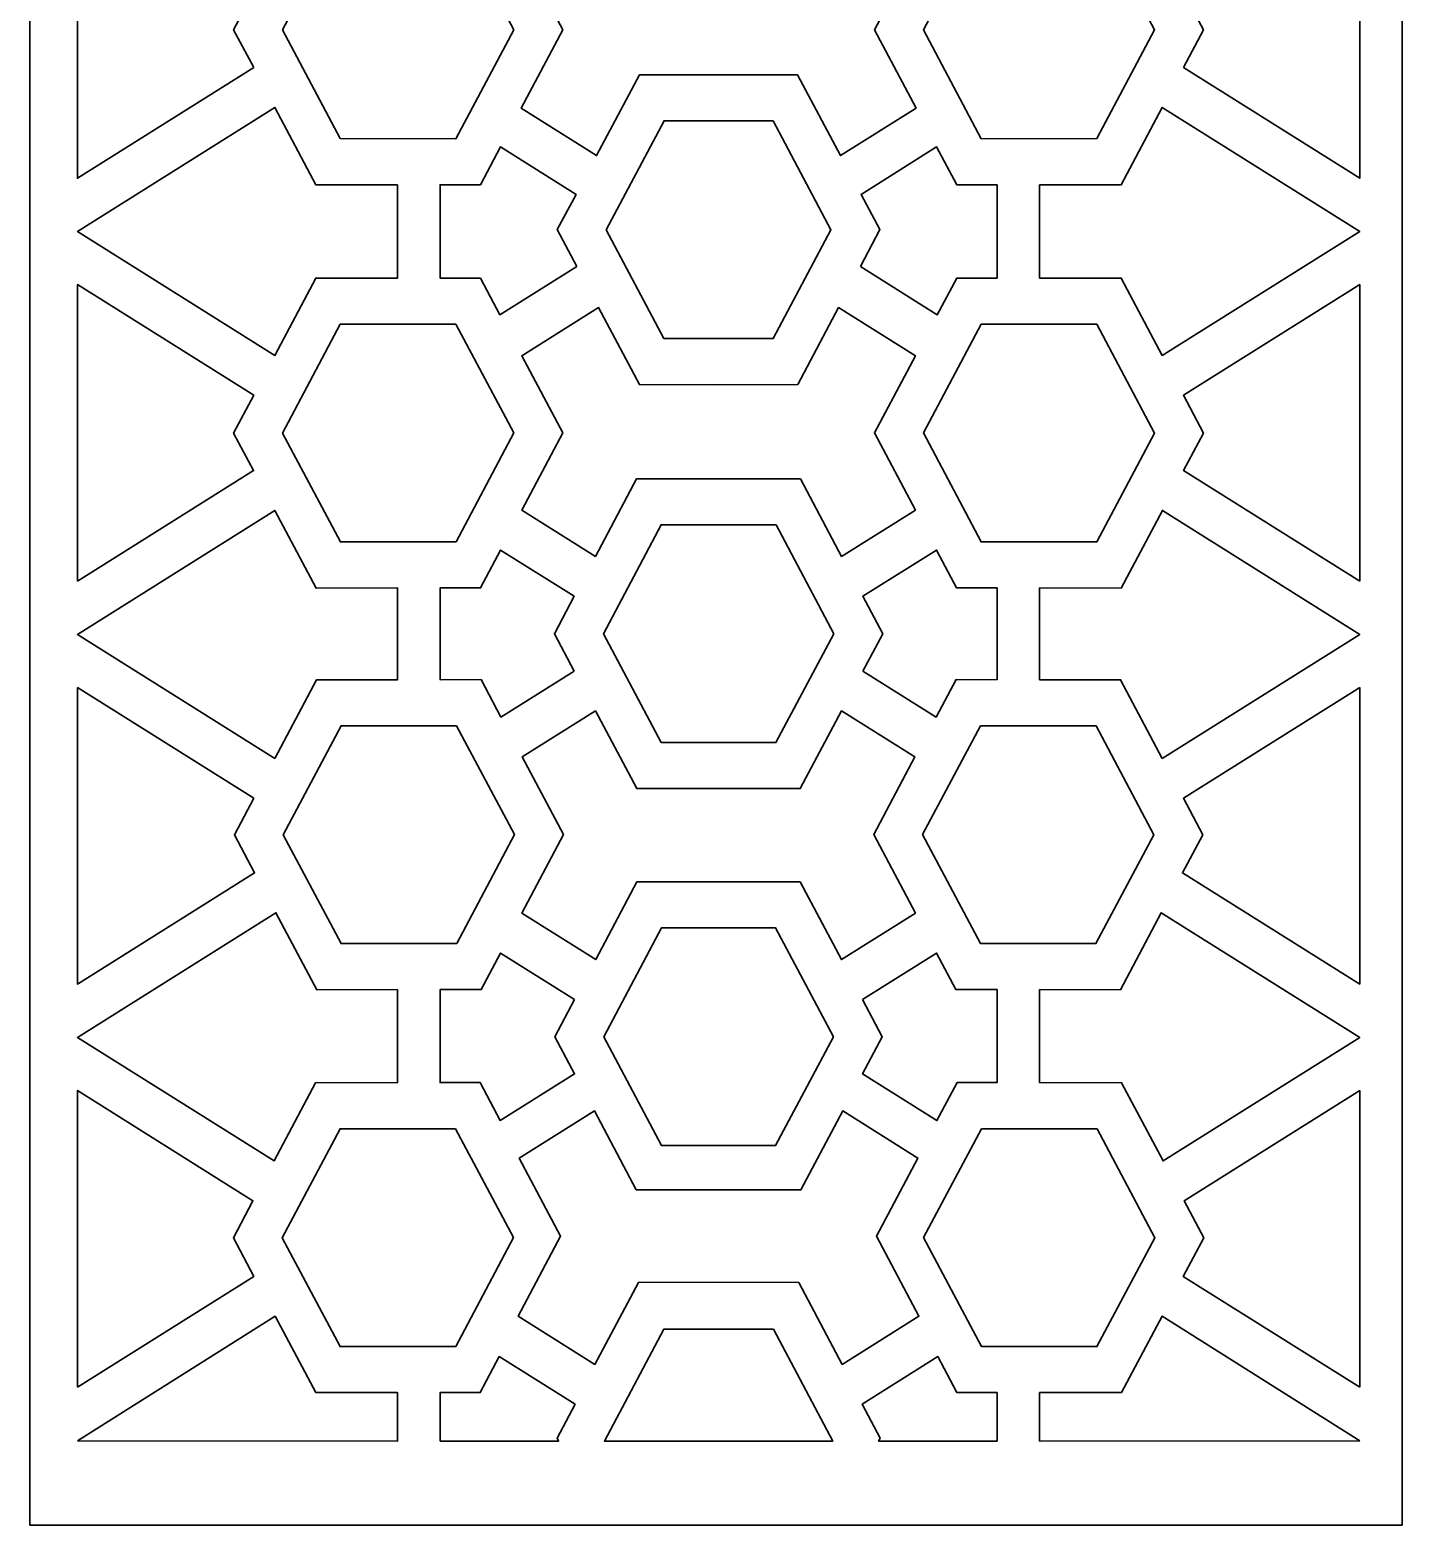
# Model space of a CAD drawing. Header units: centimetres. Extents: x -7.2 to -1.5, y -3.5 to 9.
# Drawn here: x -7.24 to -1.5, y -3.5 to 2.75 of the extents above; entities that cross this region are included whole.
import ezdxf

# ---------------------------------------------------------------- set-up
doc = ezdxf.new("R2010")
doc.units = ezdxf.units.CM
doc.header["$MEASUREMENT"] = 0
doc.layers.add('layer 1', color=7, linetype='Continuous')

msp = doc.modelspace()

# ---------------------------------------------------------------- linework, layer by layer
at = {"layer": 'layer 1', "color": 250, "lineweight": 30}
for points, knots in [([(-7.2359, 9.00076), (-7.2359, 9.00076), (-1.49953, 9.00077), (-1.49953, 9.00077), (-1.49953, 9.00077), (-1.49953, 9.00077), (-1.49953, -3.49955), (-1.49953, -3.49955), (-1.49953, -3.49955), (-1.49953, -3.49955), (-7.2359, -3.49955), (-7.2359, -3.49955), (-7.2359, -3.49955), (-7.2359, -3.49955), (-7.2359, 9.00077), (-7.2359, 9.00077)], [0, 0, 0, 0, 0.2, 0.2, 0.2, 0.2, 0.4, 0.4, 0.4, 0.4, 0.6, 0.6, 0.6, 0.6, 1, 1, 1, 1]), ([(-6.30032, 2.59349), (-6.30032, 2.59349), (-6.38417, 2.75154), (-6.38417, 2.75154), (-6.38417, 2.75154), (-6.38417, 2.75154), (-6.30088, 2.90812), (-6.30088, 2.90812), (-6.30088, 2.90812), (-6.30088, 2.90812), (-7.03736, 3.37043), (-7.03736, 3.37043), (-7.03736, 3.37043), (-7.03736, 3.37043), (-7.03736, 2.13075), (-7.03736, 2.13075), (-7.03736, 2.13075), (-7.03736, 2.13075), (-6.30032, 2.59349), (-6.30032, 2.59349)], [0, 0, 0, 0, 0.1666667, 0.1666667, 0.1666667, 0.1666667, 0.3333333, 0.3333333, 0.3333333, 0.3333333, 0.5, 0.5, 0.5, 0.5, 0.6666667, 0.6666667, 0.6666667, 0.6666667, 1, 1, 1, 1]), ([(-2.41367, 2.59349), (-2.41367, 2.59349), (-2.32985, 2.75154), (-2.32985, 2.75154), (-2.32985, 2.75154), (-2.32985, 2.75154), (-2.4131, 2.90812), (-2.4131, 2.90812), (-2.4131, 2.90812), (-2.4131, 2.90812), (-1.67667, 3.37043), (-1.67667, 3.37043), (-1.67667, 3.37043), (-1.67667, 3.37043), (-1.67667, 2.13075), (-1.67667, 2.13075), (-1.67667, 2.13075), (-1.67667, 2.13075), (-2.41367, 2.59349), (-2.41367, 2.59349)], [0, 0, 0, 0, 0.1666667, 0.1666667, 0.1666667, 0.1666667, 0.3333333, 0.3333333, 0.3333333, 0.3333333, 0.5, 0.5, 0.5, 0.5, 0.6666667, 0.6666667, 0.6666667, 0.6666667, 1, 1, 1, 1]), ([(-4.35698, 2.94205), (-4.35698, 2.94205), (-4.69948, 2.9422), (-4.69948, 2.9422), (-4.69948, 2.9422), (-4.69948, 2.9422), (-4.87158, 3.26673), (-4.87158, 3.26673), (-4.87158, 3.26673), (-4.87158, 3.26673), (-5.17958, 3.07334), (-5.17958, 3.07334), (-5.17958, 3.07334), (-5.17958, 3.07334), (-5.00851, 2.75068), (-5.00851, 2.75068), (-5.00851, 2.75068), (-5.00851, 2.75068), (-5.18256, 2.42347), (-5.18256, 2.42347), (-5.18256, 2.42347), (-5.18256, 2.42347), (-4.86669, 2.22515), (-4.86669, 2.22515), (-4.86669, 2.22515), (-4.86669, 2.22515), (-4.68701, 2.56317), (-4.68701, 2.56317), (-4.68701, 2.56317), (-4.68701, 2.56317), (-4.35698, 2.56294), (-4.35698, 2.56294), (-4.35698, 2.56294), (-4.35698, 2.56294), (-4.02703, 2.56317), (-4.02703, 2.56317), (-4.02703, 2.56317), (-4.02703, 2.56317), (-3.84732, 2.22515), (-3.84732, 2.22515), (-3.84732, 2.22515), (-3.84732, 2.22515), (-3.53153, 2.42347), (-3.53153, 2.42347), (-3.53153, 2.42347), (-3.53153, 2.42347), (-3.70549, 2.75068), (-3.70549, 2.75068), (-3.70549, 2.75068), (-3.70549, 2.75068), (-3.53439, 3.07334), (-3.53439, 3.07334), (-3.53439, 3.07334), (-3.53439, 3.07334), (-3.84248, 3.26673), (-3.84248, 3.26673), (-3.84248, 3.26673), (-3.84248, 3.26673), (-4.01451, 2.9422), (-4.01451, 2.9422), (-4.01451, 2.9422), (-4.01451, 2.9422), (-4.35698, 2.94205), (-4.35698, 2.94205)], [0, 0, 0, 0, 0.0588235, 0.0588235, 0.0588235, 0.0588235, 0.1176471, 0.1176471, 0.1176471, 0.1176471, 0.1764706, 0.1764706, 0.1764706, 0.1764706, 0.2352941, 0.2352941, 0.2352941, 0.2352941, 0.2941176, 0.2941176, 0.2941176, 0.2941176, 0.3529412, 0.3529412, 0.3529412, 0.3529412, 0.4117647, 0.4117647, 0.4117647, 0.4117647, 0.4705882, 0.4705882, 0.4705882, 0.4705882, 0.5294118, 0.5294118, 0.5294118, 0.5294118, 0.5882353, 0.5882353, 0.5882353, 0.5882353, 0.6470588, 0.6470588, 0.6470588, 0.6470588, 0.7058824, 0.7058824, 0.7058824, 0.7058824, 0.7647059, 0.7647059, 0.7647059, 0.7647059, 0.8235294, 0.8235294, 0.8235294, 0.8235294, 0.8823529, 0.8823529, 0.8823529, 0.8823529, 1, 1, 1, 1]), ([(-5.45494, 2.2959), (-5.45494, 2.2959), (-5.21308, 2.75079), (-5.21308, 2.75079), (-5.21308, 2.75079), (-5.21308, 2.75079), (-5.45451, 3.206), (-5.45451, 3.206), (-5.45451, 3.206), (-5.45451, 3.206), (-5.93775, 3.2063), (-5.93775, 3.2063), (-5.93775, 3.2063), (-5.93775, 3.2063), (-6.17961, 2.75145), (-6.17961, 2.75145), (-6.17961, 2.75145), (-6.17961, 2.75145), (-5.93821, 2.29619), (-5.93821, 2.29619), (-5.93821, 2.29619), (-5.93821, 2.29619), (-5.45494, 2.2959), (-5.45494, 2.2959)], [0, 0, 0, 0, 0.1428571, 0.1428571, 0.1428571, 0.1428571, 0.2857143, 0.2857143, 0.2857143, 0.2857143, 0.4285714, 0.4285714, 0.4285714, 0.4285714, 0.5714286, 0.5714286, 0.5714286, 0.5714286, 0.7142857, 0.7142857, 0.7142857, 0.7142857, 1, 1, 1, 1]), ([(-3.25908, 2.2959), (-3.25908, 2.2959), (-3.50094, 2.75079), (-3.50094, 2.75079), (-3.50094, 2.75079), (-3.50094, 2.75079), (-3.25958, 3.206), (-3.25958, 3.206), (-3.25958, 3.206), (-3.25958, 3.206), (-2.77631, 3.2063), (-2.77631, 3.2063), (-2.77631, 3.2063), (-2.77631, 3.2063), (-2.53446, 2.75145), (-2.53446, 2.75145), (-2.53446, 2.75145), (-2.53446, 2.75145), (-2.77586, 2.29619), (-2.77586, 2.29619), (-2.77586, 2.29619), (-2.77586, 2.29619), (-3.25908, 2.2959), (-3.25908, 2.2959)], [0, 0, 0, 0, 0.1428571, 0.1428571, 0.1428571, 0.1428571, 0.2857143, 0.2857143, 0.2857143, 0.2857143, 0.4285714, 0.4285714, 0.4285714, 0.4285714, 0.5714286, 0.5714286, 0.5714286, 0.5714286, 0.7142857, 0.7142857, 0.7142857, 0.7142857, 1, 1, 1, 1]), ([(-5.69869, 2.10337), (-5.69869, 2.10337), (-6.04061, 2.10363), (-6.04061, 2.10363), (-6.04061, 2.10363), (-6.04061, 2.10363), (-6.21184, 2.42661), (-6.21184, 2.42661), (-6.21184, 2.42661), (-6.21184, 2.42661), (-7.03736, 1.90832), (-7.03736, 1.90832), (-7.03736, 1.90832), (-7.03736, 1.90832), (-6.21184, 1.39005), (-6.21184, 1.39005), (-6.21184, 1.39005), (-6.21184, 1.39005), (-6.04061, 1.71302), (-6.04061, 1.71302), (-6.04061, 1.71302), (-6.04061, 1.71302), (-5.6987, 1.71325), (-5.6987, 1.71325), (-5.6987, 1.71325), (-5.6987, 1.71325), (-5.6987, 2.10337), (-5.6987, 2.10337)], [0, 0, 0, 0, 0.125, 0.125, 0.125, 0.125, 0.25, 0.25, 0.25, 0.25, 0.375, 0.375, 0.375, 0.375, 0.5, 0.5, 0.5, 0.5, 0.625, 0.625, 0.625, 0.625, 0.75, 0.75, 0.75, 0.75, 1, 1, 1, 1]), ([(-3.01534, 2.10337), (-3.01534, 2.10337), (-2.67339, 2.10363), (-2.67339, 2.10363), (-2.67339, 2.10363), (-2.67339, 2.10363), (-2.50222, 2.42661), (-2.50222, 2.42661), (-2.50222, 2.42661), (-2.50222, 2.42661), (-1.67667, 1.90832), (-1.67667, 1.90832), (-1.67667, 1.90832), (-1.67667, 1.90832), (-2.50222, 1.39005), (-2.50222, 1.39005), (-2.50222, 1.39005), (-2.50222, 1.39005), (-2.67339, 1.71302), (-2.67339, 1.71302), (-2.67339, 1.71302), (-2.67339, 1.71302), (-3.01534, 1.71325), (-3.01534, 1.71325), (-3.01534, 1.71325), (-3.01534, 1.71325), (-3.01534, 2.10337), (-3.01534, 2.10337)], [0, 0, 0, 0, 0.125, 0.125, 0.125, 0.125, 0.25, 0.25, 0.25, 0.25, 0.375, 0.375, 0.375, 0.375, 0.5, 0.5, 0.5, 0.5, 0.625, 0.625, 0.625, 0.625, 0.75, 0.75, 0.75, 0.75, 1, 1, 1, 1]), ([(-4.35694, 1.46023), (-4.35694, 1.46023), (-4.58535, 1.46034), (-4.58535, 1.46034), (-4.58535, 1.46034), (-4.58535, 1.46034), (-4.82675, 1.91555), (-4.82675, 1.91555), (-4.82675, 1.91555), (-4.82675, 1.91555), (-4.58488, 2.37051), (-4.58488, 2.37051), (-4.58488, 2.37051), (-4.58488, 2.37051), (-4.35698, 2.37031), (-4.35698, 2.37031), (-4.35698, 2.37031), (-4.35698, 2.37031), (-4.12916, 2.37051), (-4.12916, 2.37051), (-4.12916, 2.37051), (-4.12916, 2.37051), (-3.88734, 1.91555), (-3.88734, 1.91555), (-3.88734, 1.91555), (-3.88734, 1.91555), (-4.12872, 1.46033), (-4.12872, 1.46033), (-4.12872, 1.46033), (-4.12872, 1.46033), (-4.35711, 1.46023), (-4.35711, 1.46023)], [0, 0, 0, 0, 0.1111111, 0.1111111, 0.1111111, 0.1111111, 0.2222222, 0.2222222, 0.2222222, 0.2222222, 0.3333333, 0.3333333, 0.3333333, 0.3333333, 0.4444444, 0.4444444, 0.4444444, 0.4444444, 0.5555556, 0.5555556, 0.5555556, 0.5555556, 0.6666667, 0.6666667, 0.6666667, 0.6666667, 0.7777778, 0.7777778, 0.7777778, 0.7777778, 1, 1, 1, 1]), ([(-4.94968, 1.76183), (-4.94968, 1.76183), (-5.03131, 1.91571), (-5.03131, 1.91571), (-5.03131, 1.91571), (-5.03131, 1.91571), (-4.9529, 2.06318), (-4.9529, 2.06318), (-4.9529, 2.06318), (-4.9529, 2.06318), (-5.2687, 2.26137), (-5.2687, 2.26137), (-5.2687, 2.26137), (-5.2687, 2.26137), (-5.35282, 2.10315), (-5.35282, 2.10315), (-5.35282, 2.10315), (-5.35282, 2.10315), (-5.52148, 2.10333), (-5.52148, 2.10333), (-5.52148, 2.10333), (-5.52148, 2.10333), (-5.52148, 1.71336), (-5.52148, 1.71336), (-5.52148, 1.71336), (-5.52148, 1.71336), (-5.35282, 1.7135), (-5.35282, 1.7135), (-5.35282, 1.7135), (-5.35282, 1.7135), (-5.27124, 1.55999), (-5.27124, 1.55999), (-5.27124, 1.55999), (-5.27124, 1.55999), (-4.94968, 1.76185), (-4.94968, 1.76185)], [0, 0, 0, 0, 0.1, 0.1, 0.1, 0.1, 0.2, 0.2, 0.2, 0.2, 0.3, 0.3, 0.3, 0.3, 0.4, 0.4, 0.4, 0.4, 0.5, 0.5, 0.5, 0.5, 0.6, 0.6, 0.6, 0.6, 0.7, 0.7, 0.7, 0.7, 0.8, 0.8, 0.8, 0.8, 1, 1, 1, 1]), ([(-3.7643, 1.76183), (-3.7643, 1.76183), (-3.68273, 1.91571), (-3.68273, 1.91571), (-3.68273, 1.91571), (-3.68273, 1.91571), (-3.76118, 2.06318), (-3.76118, 2.06318), (-3.76118, 2.06318), (-3.76118, 2.06318), (-3.44534, 2.26137), (-3.44534, 2.26137), (-3.44534, 2.26137), (-3.44534, 2.26137), (-3.36126, 2.10315), (-3.36126, 2.10315), (-3.36126, 2.10315), (-3.36126, 2.10315), (-3.1925, 2.10333), (-3.1925, 2.10333), (-3.1925, 2.10333), (-3.1925, 2.10333), (-3.1925, 1.71336), (-3.1925, 1.71336), (-3.1925, 1.71336), (-3.1925, 1.71336), (-3.36126, 1.7135), (-3.36126, 1.7135), (-3.36126, 1.7135), (-3.36126, 1.7135), (-3.44281, 1.55999), (-3.44281, 1.55999), (-3.44281, 1.55999), (-3.44281, 1.55999), (-3.7643, 1.76185), (-3.7643, 1.76185)], [0, 0, 0, 0, 0.1, 0.1, 0.1, 0.1, 0.2, 0.2, 0.2, 0.2, 0.3, 0.3, 0.3, 0.3, 0.4, 0.4, 0.4, 0.4, 0.5, 0.5, 0.5, 0.5, 0.6, 0.6, 0.6, 0.6, 0.7, 0.7, 0.7, 0.7, 0.8, 0.8, 0.8, 0.8, 1, 1, 1, 1]), ([(-7.03736, 0.4462), (-7.03736, 0.4462), (-6.30088, 0.9085), (-6.30088, 0.9085), (-6.30088, 0.9085), (-6.30088, 0.9085), (-6.38417, 1.06509), (-6.38417, 1.06509), (-6.38417, 1.06509), (-6.38417, 1.06509), (-6.30032, 1.22316), (-6.30032, 1.22316), (-6.30032, 1.22316), (-6.30032, 1.22316), (-7.03736, 1.68591), (-7.03736, 1.68591), (-7.03736, 1.68591), (-7.03736, 1.68591), (-7.03736, 0.4462), (-7.03736, 0.4462)], [0, 0, 0, 0, 0.1666667, 0.1666667, 0.1666667, 0.1666667, 0.3333333, 0.3333333, 0.3333333, 0.3333333, 0.5, 0.5, 0.5, 0.5, 0.6666667, 0.6666667, 0.6666667, 0.6666667, 1, 1, 1, 1]), ([(-1.67667, 0.4462), (-1.67667, 0.4462), (-2.4131, 0.9085), (-2.4131, 0.9085), (-2.4131, 0.9085), (-2.4131, 0.9085), (-2.32985, 1.06509), (-2.32985, 1.06509), (-2.32985, 1.06509), (-2.32985, 1.06509), (-2.41367, 1.22316), (-2.41367, 1.22316), (-2.41367, 1.22316), (-2.41367, 1.22316), (-1.67667, 1.68591), (-1.67667, 1.68591), (-1.67667, 1.68591), (-1.67667, 1.68591), (-1.67667, 0.4462), (-1.67667, 0.4462)], [0, 0, 0, 0, 0.1666667, 0.1666667, 0.1666667, 0.1666667, 0.3333333, 0.3333333, 0.3333333, 0.3333333, 0.5, 0.5, 0.5, 0.5, 0.6666667, 0.6666667, 0.6666667, 0.6666667, 1, 1, 1, 1]), ([(-4.35698, 1.26759), (-4.35698, 1.26759), (-4.02625, 1.26775), (-4.02625, 1.26775), (-4.02625, 1.26775), (-4.02625, 1.26775), (-3.85537, 1.59021), (-3.85537, 1.59021), (-3.85537, 1.59021), (-3.85537, 1.59021), (-3.53405, 1.38852), (-3.53405, 1.38852), (-3.53405, 1.38852), (-3.53405, 1.38852), (-3.70549, 1.06596), (-3.70549, 1.06596), (-3.70549, 1.06596), (-3.70549, 1.06596), (-3.53439, 0.74332), (-3.53439, 0.74332), (-3.53439, 0.74332), (-3.53439, 0.74332), (-3.84248, 0.54992), (-3.84248, 0.54992), (-3.84248, 0.54992), (-3.84248, 0.54992), (-4.01451, 0.87446), (-4.01451, 0.87446), (-4.01451, 0.87446), (-4.01451, 0.87446), (-4.35698, 0.87467), (-4.35698, 0.87467), (-4.35698, 0.87467), (-4.35698, 0.87467), (-4.69948, 0.87446), (-4.69948, 0.87446), (-4.69948, 0.87446), (-4.69948, 0.87446), (-4.87158, 0.54992), (-4.87158, 0.54992), (-4.87158, 0.54992), (-4.87158, 0.54992), (-5.17958, 0.74332), (-5.17958, 0.74332), (-5.17958, 0.74332), (-5.17958, 0.74332), (-5.00851, 1.06596), (-5.00851, 1.06596), (-5.00851, 1.06596), (-5.00851, 1.06596), (-5.18003, 1.38852), (-5.18003, 1.38852), (-5.18003, 1.38852), (-5.18003, 1.38852), (-4.85869, 1.59021), (-4.85869, 1.59021), (-4.85869, 1.59021), (-4.85869, 1.59021), (-4.68774, 1.26775), (-4.68774, 1.26775), (-4.68774, 1.26775), (-4.68774, 1.26775), (-4.35698, 1.2676), (-4.35698, 1.2676)], [0, 0, 0, 0, 0.0588235, 0.0588235, 0.0588235, 0.0588235, 0.1176471, 0.1176471, 0.1176471, 0.1176471, 0.1764706, 0.1764706, 0.1764706, 0.1764706, 0.2352941, 0.2352941, 0.2352941, 0.2352941, 0.2941176, 0.2941176, 0.2941176, 0.2941176, 0.3529412, 0.3529412, 0.3529412, 0.3529412, 0.4117647, 0.4117647, 0.4117647, 0.4117647, 0.4705882, 0.4705882, 0.4705882, 0.4705882, 0.5294118, 0.5294118, 0.5294118, 0.5294118, 0.5882353, 0.5882353, 0.5882353, 0.5882353, 0.6470588, 0.6470588, 0.6470588, 0.6470588, 0.7058824, 0.7058824, 0.7058824, 0.7058824, 0.7647059, 0.7647059, 0.7647059, 0.7647059, 0.8235294, 0.8235294, 0.8235294, 0.8235294, 0.8823529, 0.8823529, 0.8823529, 0.8823529, 1, 1, 1, 1]), ([(-5.45494, 1.52074), (-5.45494, 1.52074), (-5.21308, 1.06589), (-5.21308, 1.06589), (-5.21308, 1.06589), (-5.21308, 1.06589), (-5.45451, 0.61062), (-5.45451, 0.61062), (-5.45451, 0.61062), (-5.45451, 0.61062), (-5.93775, 0.61033), (-5.93775, 0.61033), (-5.93775, 0.61033), (-5.93775, 0.61033), (-6.17961, 1.06528), (-6.17961, 1.06528), (-6.17961, 1.06528), (-6.17961, 1.06528), (-5.93821, 1.52044), (-5.93821, 1.52044), (-5.93821, 1.52044), (-5.93821, 1.52044), (-5.45494, 1.52074), (-5.45494, 1.52074)], [0, 0, 0, 0, 0.1428571, 0.1428571, 0.1428571, 0.1428571, 0.2857143, 0.2857143, 0.2857143, 0.2857143, 0.4285714, 0.4285714, 0.4285714, 0.4285714, 0.5714286, 0.5714286, 0.5714286, 0.5714286, 0.7142857, 0.7142857, 0.7142857, 0.7142857, 1, 1, 1, 1]), ([(-3.25908, 1.52074), (-3.25908, 1.52074), (-3.50094, 1.06589), (-3.50094, 1.06589), (-3.50094, 1.06589), (-3.50094, 1.06589), (-3.25958, 0.61062), (-3.25958, 0.61062), (-3.25958, 0.61062), (-3.25958, 0.61062), (-2.77631, 0.61033), (-2.77631, 0.61033), (-2.77631, 0.61033), (-2.77631, 0.61033), (-2.53446, 1.06528), (-2.53446, 1.06528), (-2.53446, 1.06528), (-2.53446, 1.06528), (-2.77586, 1.52044), (-2.77586, 1.52044), (-2.77586, 1.52044), (-2.77586, 1.52044), (-3.25908, 1.52074), (-3.25908, 1.52074)], [0, 0, 0, 0, 0.1428571, 0.1428571, 0.1428571, 0.1428571, 0.2857143, 0.2857143, 0.2857143, 0.2857143, 0.4285714, 0.4285714, 0.4285714, 0.4285714, 0.5714286, 0.5714286, 0.5714286, 0.5714286, 0.7142857, 0.7142857, 0.7142857, 0.7142857, 1, 1, 1, 1]), ([(-6.21191, -0.29446), (-6.21191, -0.29446), (-6.03769, 0.03408), (-6.03769, 0.03408), (-6.03769, 0.03408), (-6.03769, 0.03408), (-5.6987, 0.03431), (-5.6987, 0.03431), (-5.6987, 0.03431), (-5.6987, 0.03431), (-5.6987, 0.41782), (-5.6987, 0.41782), (-5.6987, 0.41782), (-5.6987, 0.41782), (-6.03988, 0.41763), (-6.03988, 0.41763), (-6.03988, 0.41763), (-6.03988, 0.41763), (-6.21225, 0.74179), (-6.21225, 0.74179), (-6.21225, 0.74179), (-6.21225, 0.74179), (-7.03736, 0.22379), (-7.03736, 0.22379), (-7.03736, 0.22379), (-7.03736, 0.22379), (-6.21191, -0.29446), (-6.21191, -0.29446)], [0, 0, 0, 0, 0.125, 0.125, 0.125, 0.125, 0.25, 0.25, 0.25, 0.25, 0.375, 0.375, 0.375, 0.375, 0.5, 0.5, 0.5, 0.5, 0.625, 0.625, 0.625, 0.625, 0.75, 0.75, 0.75, 0.75, 1, 1, 1, 1]), ([(-2.50216, -0.29446), (-2.50216, -0.29446), (-2.67637, 0.03408), (-2.67637, 0.03408), (-2.67637, 0.03408), (-2.67637, 0.03408), (-3.01534, 0.03431), (-3.01534, 0.03431), (-3.01534, 0.03431), (-3.01534, 0.03431), (-3.01534, 0.41782), (-3.01534, 0.41782), (-3.01534, 0.41782), (-3.01534, 0.41782), (-2.67417, 0.41763), (-2.67417, 0.41763), (-2.67417, 0.41763), (-2.67417, 0.41763), (-2.50176, 0.74179), (-2.50176, 0.74179), (-2.50176, 0.74179), (-2.50176, 0.74179), (-1.67667, 0.22379), (-1.67667, 0.22379), (-1.67667, 0.22379), (-1.67667, 0.22379), (-2.50216, -0.29446), (-2.50216, -0.29446)], [0, 0, 0, 0, 0.125, 0.125, 0.125, 0.125, 0.25, 0.25, 0.25, 0.25, 0.375, 0.375, 0.375, 0.375, 0.5, 0.5, 0.5, 0.5, 0.625, 0.625, 0.625, 0.625, 0.75, 0.75, 0.75, 0.75, 1, 1, 1, 1]), ([(-4.35694, 0.68198), (-4.35694, 0.68198), (-4.59716, 0.6819), (-4.59716, 0.6819), (-4.59716, 0.6819), (-4.59716, 0.6819), (-4.83849, 0.22662), (-4.83849, 0.22662), (-4.83849, 0.22662), (-4.83849, 0.22662), (-4.59662, -0.22824), (-4.59662, -0.22824), (-4.59662, -0.22824), (-4.59662, -0.22824), (-4.35698, -0.22813), (-4.35698, -0.22813), (-4.35698, -0.22813), (-4.35698, -0.22813), (-4.11736, -0.22824), (-4.11736, -0.22824), (-4.11736, -0.22824), (-4.11736, -0.22824), (-3.87551, 0.22662), (-3.87551, 0.22662), (-3.87551, 0.22662), (-3.87551, 0.22662), (-4.11688, 0.6819), (-4.11688, 0.6819), (-4.11688, 0.6819), (-4.11688, 0.6819), (-4.35711, 0.68198), (-4.35711, 0.68198)], [0, 0, 0, 0, 0.1111111, 0.1111111, 0.1111111, 0.1111111, 0.2222222, 0.2222222, 0.2222222, 0.2222222, 0.3333333, 0.3333333, 0.3333333, 0.3333333, 0.4444444, 0.4444444, 0.4444444, 0.4444444, 0.5555556, 0.5555556, 0.5555556, 0.5555556, 0.6666667, 0.6666667, 0.6666667, 0.6666667, 0.7777778, 0.7777778, 0.7777778, 0.7777778, 1, 1, 1, 1]), ([(-4.96025, 0.07063), (-4.96025, 0.07063), (-5.04304, 0.22654), (-5.04304, 0.22654), (-5.04304, 0.22654), (-5.04304, 0.22654), (-4.96002, 0.38305), (-4.96002, 0.38305), (-4.96002, 0.38305), (-4.96002, 0.38305), (-5.26814, 0.57645), (-5.26814, 0.57645), (-5.26814, 0.57645), (-5.26814, 0.57645), (-5.35206, 0.41805), (-5.35206, 0.41805), (-5.35206, 0.41805), (-5.35206, 0.41805), (-5.52148, 0.41799), (-5.52148, 0.41799), (-5.52148, 0.41799), (-5.52148, 0.41799), (-5.52148, 0.03435), (-5.52148, 0.03435), (-5.52148, 0.03435), (-5.52148, 0.03435), (-5.34986, 0.03451), (-5.34986, 0.03451), (-5.34986, 0.03451), (-5.34986, 0.03451), (-5.26679, -0.12176), (-5.26679, -0.12176), (-5.26679, -0.12176), (-5.26679, -0.12176), (-4.96025, 0.07063), (-4.96025, 0.07063)], [0, 0, 0, 0, 0.1, 0.1, 0.1, 0.1, 0.2, 0.2, 0.2, 0.2, 0.3, 0.3, 0.3, 0.3, 0.4, 0.4, 0.4, 0.4, 0.5, 0.5, 0.5, 0.5, 0.6, 0.6, 0.6, 0.6, 0.7, 0.7, 0.7, 0.7, 0.8, 0.8, 0.8, 0.8, 1, 1, 1, 1]), ([(-3.75381, 0.07063), (-3.75381, 0.07063), (-3.67093, 0.22654), (-3.67093, 0.22654), (-3.67093, 0.22654), (-3.67093, 0.22654), (-3.75398, 0.38305), (-3.75398, 0.38305), (-3.75398, 0.38305), (-3.75398, 0.38305), (-3.44592, 0.57645), (-3.44592, 0.57645), (-3.44592, 0.57645), (-3.44592, 0.57645), (-3.36192, 0.41805), (-3.36192, 0.41805), (-3.36192, 0.41805), (-3.36192, 0.41805), (-3.1925, 0.41799), (-3.1925, 0.41799), (-3.1925, 0.41799), (-3.1925, 0.41799), (-3.1925, 0.03435), (-3.1925, 0.03435), (-3.1925, 0.03435), (-3.1925, 0.03435), (-3.36413, 0.03451), (-3.36413, 0.03451), (-3.36413, 0.03451), (-3.36413, 0.03451), (-3.44721, -0.12176), (-3.44721, -0.12176), (-3.44721, -0.12176), (-3.44721, -0.12176), (-3.75381, 0.07063), (-3.75381, 0.07063)], [0, 0, 0, 0, 0.1, 0.1, 0.1, 0.1, 0.2, 0.2, 0.2, 0.2, 0.3, 0.3, 0.3, 0.3, 0.4, 0.4, 0.4, 0.4, 0.5, 0.5, 0.5, 0.5, 0.6, 0.6, 0.6, 0.6, 0.7, 0.7, 0.7, 0.7, 0.8, 0.8, 0.8, 0.8, 1, 1, 1, 1]), ([(-7.03736, 0.00129), (-7.03736, 0.00129), (-7.03736, -1.23836), (-7.03736, -1.23836), (-7.03736, -1.23836), (-7.03736, -1.23836), (-6.29645, -0.77325), (-6.29645, -0.77325), (-6.29645, -0.77325), (-6.29645, -0.77325), (-6.38122, -0.61384), (-6.38122, -0.61384), (-6.38122, -0.61384), (-6.38122, -0.61384), (-6.30035, -0.46137), (-6.30035, -0.46137), (-6.30035, -0.46137), (-6.30035, -0.46137), (-7.03736, 0.00129), (-7.03736, 0.00129)], [0, 0, 0, 0, 0.1666667, 0.1666667, 0.1666667, 0.1666667, 0.3333333, 0.3333333, 0.3333333, 0.3333333, 0.5, 0.5, 0.5, 0.5, 0.6666667, 0.6666667, 0.6666667, 0.6666667, 1, 1, 1, 1]), ([(-1.67667, 0.00129), (-1.67667, 0.00129), (-1.67667, -1.23836), (-1.67667, -1.23836), (-1.67667, -1.23836), (-1.67667, -1.23836), (-2.41755, -0.77325), (-2.41755, -0.77325), (-2.41755, -0.77325), (-2.41755, -0.77325), (-2.33283, -0.61384), (-2.33283, -0.61384), (-2.33283, -0.61384), (-2.33283, -0.61384), (-2.41365, -0.46137), (-2.41365, -0.46137), (-2.41365, -0.46137), (-2.41365, -0.46137), (-1.67667, 0.00129), (-1.67667, 0.00129)], [0, 0, 0, 0, 0.1666667, 0.1666667, 0.1666667, 0.1666667, 0.3333333, 0.3333333, 0.3333333, 0.3333333, 0.5, 0.5, 0.5, 0.5, 0.6666667, 0.6666667, 0.6666667, 0.6666667, 1, 1, 1, 1]), ([(-4.35698, -0.8102), (-4.35698, -0.8102), (-4.01601, -0.81037), (-4.01601, -0.81037), (-4.01601, -0.81037), (-4.01601, -0.81037), (-3.84371, -1.13543), (-3.84371, -1.13543), (-3.84371, -1.13543), (-3.84371, -1.13543), (-3.53439, -0.94122), (-3.53439, -0.94122), (-3.53439, -0.94122), (-3.53439, -0.94122), (-3.70837, -0.61297), (-3.70837, -0.61297), (-3.70837, -0.61297), (-3.70837, -0.61297), (-3.5359, -0.28859), (-3.5359, -0.28859), (-3.5359, -0.28859), (-3.5359, -0.28859), (-3.84253, -0.09608), (-3.84253, -0.09608), (-3.84253, -0.09608), (-3.84253, -0.09608), (-4.01522, -0.42097), (-4.01522, -0.42097), (-4.01522, -0.42097), (-4.01522, -0.42097), (-4.35698, -0.42072), (-4.35698, -0.42072), (-4.35698, -0.42072), (-4.35698, -0.42072), (-4.69885, -0.42097), (-4.69885, -0.42097), (-4.69885, -0.42097), (-4.69885, -0.42097), (-4.87155, -0.09608), (-4.87155, -0.09608), (-4.87155, -0.09608), (-4.87155, -0.09608), (-5.17814, -0.28859), (-5.17814, -0.28859), (-5.17814, -0.28859), (-5.17814, -0.28859), (-5.00567, -0.61297), (-5.00567, -0.61297), (-5.00567, -0.61297), (-5.00567, -0.61297), (-5.17963, -0.94122), (-5.17963, -0.94122), (-5.17963, -0.94122), (-5.17963, -0.94122), (-4.8703, -1.13543), (-4.8703, -1.13543), (-4.8703, -1.13543), (-4.8703, -1.13543), (-4.69802, -0.81037), (-4.69802, -0.81037), (-4.69802, -0.81037), (-4.69802, -0.81037), (-4.35698, -0.8102), (-4.35698, -0.8102)], [0, 0, 0, 0, 0.0588235, 0.0588235, 0.0588235, 0.0588235, 0.1176471, 0.1176471, 0.1176471, 0.1176471, 0.1764706, 0.1764706, 0.1764706, 0.1764706, 0.2352941, 0.2352941, 0.2352941, 0.2352941, 0.2941176, 0.2941176, 0.2941176, 0.2941176, 0.3529412, 0.3529412, 0.3529412, 0.3529412, 0.4117647, 0.4117647, 0.4117647, 0.4117647, 0.4705882, 0.4705882, 0.4705882, 0.4705882, 0.5294118, 0.5294118, 0.5294118, 0.5294118, 0.5882353, 0.5882353, 0.5882353, 0.5882353, 0.6470588, 0.6470588, 0.6470588, 0.6470588, 0.7058824, 0.7058824, 0.7058824, 0.7058824, 0.7647059, 0.7647059, 0.7647059, 0.7647059, 0.8235294, 0.8235294, 0.8235294, 0.8235294, 0.8823529, 0.8823529, 0.8823529, 0.8823529, 1, 1, 1, 1]), ([(-5.45207, -0.1582), (-5.45207, -0.1582), (-5.21021, -0.61313), (-5.21021, -0.61313), (-5.21021, -0.61313), (-5.21021, -0.61313), (-5.45155, -1.0683), (-5.45155, -1.0683), (-5.45155, -1.0683), (-5.45155, -1.0683), (-5.93477, -1.06862), (-5.93477, -1.06862), (-5.93477, -1.06862), (-5.93477, -1.06862), (-6.17666, -0.61376), (-6.17666, -0.61376), (-6.17666, -0.61376), (-6.17666, -0.61376), (-5.93528, -0.15849), (-5.93528, -0.15849), (-5.93528, -0.15849), (-5.93528, -0.15849), (-5.45207, -0.1582), (-5.45207, -0.1582)], [0, 0, 0, 0, 0.1428571, 0.1428571, 0.1428571, 0.1428571, 0.2857143, 0.2857143, 0.2857143, 0.2857143, 0.4285714, 0.4285714, 0.4285714, 0.4285714, 0.5714286, 0.5714286, 0.5714286, 0.5714286, 0.7142857, 0.7142857, 0.7142857, 0.7142857, 1, 1, 1, 1]), ([(-3.26194, -0.1582), (-3.26194, -0.1582), (-3.5038, -0.61313), (-3.5038, -0.61313), (-3.5038, -0.61313), (-3.5038, -0.61313), (-3.26244, -1.0683), (-3.26244, -1.0683), (-3.26244, -1.0683), (-3.26244, -1.0683), (-2.77925, -1.06862), (-2.77925, -1.06862), (-2.77925, -1.06862), (-2.77925, -1.06862), (-2.53737, -0.61376), (-2.53737, -0.61376), (-2.53737, -0.61376), (-2.53737, -0.61376), (-2.77871, -0.15849), (-2.77871, -0.15849), (-2.77871, -0.15849), (-2.77871, -0.15849), (-3.26193, -0.1582), (-3.26193, -0.1582)], [0, 0, 0, 0, 0.1428571, 0.1428571, 0.1428571, 0.1428571, 0.2857143, 0.2857143, 0.2857143, 0.2857143, 0.4285714, 0.4285714, 0.4285714, 0.4285714, 0.5714286, 0.5714286, 0.5714286, 0.5714286, 0.7142857, 0.7142857, 0.7142857, 0.7142857, 1, 1, 1, 1]), ([(-5.6987, -1.26112), (-5.6987, -1.26112), (-6.03699, -1.26138), (-6.03699, -1.26138), (-6.03699, -1.26138), (-6.03699, -1.26138), (-6.2078, -0.94009), (-6.2078, -0.94009), (-6.2078, -0.94009), (-6.2078, -0.94009), (-7.03736, -1.46086), (-7.03736, -1.46086), (-7.03736, -1.46086), (-7.03736, -1.46086), (-6.21509, -1.97698), (-6.21509, -1.97698), (-6.21509, -1.97698), (-6.21509, -1.97698), (-6.0419, -1.65033), (-6.0419, -1.65033), (-6.0419, -1.65033), (-6.0419, -1.65033), (-5.69869, -1.65011), (-5.69869, -1.65011), (-5.69869, -1.65011), (-5.69869, -1.65011), (-5.6987, -1.26112), (-5.6987, -1.26112)], [0, 0, 0, 0, 0.125, 0.125, 0.125, 0.125, 0.25, 0.25, 0.25, 0.25, 0.375, 0.375, 0.375, 0.375, 0.5, 0.5, 0.5, 0.5, 0.625, 0.625, 0.625, 0.625, 0.75, 0.75, 0.75, 0.75, 1, 1, 1, 1]), ([(-3.01534, -1.26112), (-3.01534, -1.26112), (-2.67702, -1.26138), (-2.67702, -1.26138), (-2.67702, -1.26138), (-2.67702, -1.26138), (-2.50619, -0.94009), (-2.50619, -0.94009), (-2.50619, -0.94009), (-2.50619, -0.94009), (-1.67667, -1.46086), (-1.67667, -1.46086), (-1.67667, -1.46086), (-1.67667, -1.46086), (-2.49891, -1.97699), (-2.49891, -1.97699), (-2.49891, -1.97699), (-2.49891, -1.97699), (-2.67217, -1.65033), (-2.67217, -1.65033), (-2.67217, -1.65033), (-2.67217, -1.65033), (-3.01534, -1.65011), (-3.01534, -1.65011), (-3.01534, -1.65011), (-3.01534, -1.65011), (-3.01534, -1.26112), (-3.01534, -1.26112)], [0, 0, 0, 0, 0.125, 0.125, 0.125, 0.125, 0.25, 0.25, 0.25, 0.25, 0.375, 0.375, 0.375, 0.375, 0.5, 0.5, 0.5, 0.5, 0.625, 0.625, 0.625, 0.625, 0.75, 0.75, 0.75, 0.75, 1, 1, 1, 1]), ([(-4.35711, -1.0028), (-4.35711, -1.0028), (-4.11844, -1.00299), (-4.11844, -1.00299), (-4.11844, -1.00299), (-4.11844, -1.00299), (-3.87708, -1.45815), (-3.87708, -1.45815), (-3.87708, -1.45815), (-3.87708, -1.45815), (-4.11894, -1.91312), (-4.11894, -1.91312), (-4.11894, -1.91312), (-4.11894, -1.91312), (-4.35698, -1.9129), (-4.35698, -1.9129), (-4.35698, -1.9129), (-4.35698, -1.9129), (-4.59514, -1.91312), (-4.59514, -1.91312), (-4.59514, -1.91312), (-4.59514, -1.91312), (-4.83699, -1.45815), (-4.83699, -1.45815), (-4.83699, -1.45815), (-4.83699, -1.45815), (-4.59557, -1.00298), (-4.59557, -1.00298), (-4.59557, -1.00298), (-4.59557, -1.00298), (-4.35694, -1.0028), (-4.35694, -1.0028)], [0, 0, 0, 0, 0.1111111, 0.1111111, 0.1111111, 0.1111111, 0.2222222, 0.2222222, 0.2222222, 0.2222222, 0.3333333, 0.3333333, 0.3333333, 0.3333333, 0.4444444, 0.4444444, 0.4444444, 0.4444444, 0.5555556, 0.5555556, 0.5555556, 0.5555556, 0.6666667, 0.6666667, 0.6666667, 0.6666667, 0.7777778, 0.7777778, 0.7777778, 0.7777778, 1, 1, 1, 1]), ([(-4.95885, -1.30232), (-4.95885, -1.30232), (-5.26818, -1.10813), (-5.26818, -1.10813), (-5.26818, -1.10813), (-5.26818, -1.10813), (-5.34921, -1.26089), (-5.34921, -1.26089), (-5.34921, -1.26089), (-5.34921, -1.26089), (-5.52148, -1.26105), (-5.52148, -1.26105), (-5.52148, -1.26105), (-5.52148, -1.26105), (-5.52148, -1.64994), (-5.52148, -1.64994), (-5.52148, -1.64994), (-5.52148, -1.64994), (-5.35405, -1.64984), (-5.35405, -1.64984), (-5.35405, -1.64984), (-5.35405, -1.64984), (-5.26985, -1.80833), (-5.26985, -1.80833), (-5.26985, -1.80833), (-5.26985, -1.80833), (-4.95915, -1.61328), (-4.95915, -1.61328), (-4.95915, -1.61328), (-4.95915, -1.61328), (-5.04159, -1.45834), (-5.04159, -1.45834), (-5.04159, -1.45834), (-5.04159, -1.45834), (-4.95887, -1.30232), (-4.95887, -1.30232)], [0, 0, 0, 0, 0.1, 0.1, 0.1, 0.1, 0.2, 0.2, 0.2, 0.2, 0.3, 0.3, 0.3, 0.3, 0.4, 0.4, 0.4, 0.4, 0.5, 0.5, 0.5, 0.5, 0.6, 0.6, 0.6, 0.6, 0.7, 0.7, 0.7, 0.7, 0.8, 0.8, 0.8, 0.8, 1, 1, 1, 1]), ([(-3.75518, -1.30232), (-3.75518, -1.30232), (-3.44585, -1.10813), (-3.44585, -1.10813), (-3.44585, -1.10813), (-3.44585, -1.10813), (-3.36486, -1.26089), (-3.36486, -1.26089), (-3.36486, -1.26089), (-3.36486, -1.26089), (-3.1925, -1.26105), (-3.1925, -1.26105), (-3.1925, -1.26105), (-3.1925, -1.26105), (-3.1925, -1.64994), (-3.1925, -1.64994), (-3.1925, -1.64994), (-3.1925, -1.64994), (-3.35996, -1.64984), (-3.35996, -1.64984), (-3.35996, -1.64984), (-3.35996, -1.64984), (-3.44416, -1.80833), (-3.44416, -1.80833), (-3.44416, -1.80833), (-3.44416, -1.80833), (-3.75485, -1.61328), (-3.75485, -1.61328), (-3.75485, -1.61328), (-3.75485, -1.61328), (-3.6725, -1.45834), (-3.6725, -1.45834), (-3.6725, -1.45834), (-3.6725, -1.45834), (-3.75518, -1.30232), (-3.75518, -1.30232)], [0, 0, 0, 0, 0.1, 0.1, 0.1, 0.1, 0.2, 0.2, 0.2, 0.2, 0.3, 0.3, 0.3, 0.3, 0.4, 0.4, 0.4, 0.4, 0.5, 0.5, 0.5, 0.5, 0.6, 0.6, 0.6, 0.6, 0.7, 0.7, 0.7, 0.7, 0.8, 0.8, 0.8, 0.8, 1, 1, 1, 1]), ([(-7.03736, -2.92302), (-7.03736, -2.92302), (-7.03736, -1.68328), (-7.03736, -1.68328), (-7.03736, -1.68328), (-7.03736, -1.68328), (-6.30365, -2.1439), (-6.30365, -2.1439), (-6.30365, -2.1439), (-6.30365, -2.1439), (-6.38542, -2.29826), (-6.38542, -2.29826), (-6.38542, -2.29826), (-6.38542, -2.29826), (-6.29951, -2.45979), (-6.29951, -2.45979), (-6.29951, -2.45979), (-6.29951, -2.45979), (-7.03736, -2.92302), (-7.03736, -2.92302)], [0, 0, 0, 0, 0.1666667, 0.1666667, 0.1666667, 0.1666667, 0.3333333, 0.3333333, 0.3333333, 0.3333333, 0.5, 0.5, 0.5, 0.5, 0.6666667, 0.6666667, 0.6666667, 0.6666667, 1, 1, 1, 1]), ([(-1.67667, -2.92302), (-1.67667, -2.92302), (-1.67667, -1.68328), (-1.67667, -1.68328), (-1.67667, -1.68328), (-1.67667, -1.68328), (-2.41039, -2.1439), (-2.41039, -2.1439), (-2.41039, -2.1439), (-2.41039, -2.1439), (-2.32863, -2.29826), (-2.32863, -2.29826), (-2.32863, -2.29826), (-2.32863, -2.29826), (-2.41449, -2.45981), (-2.41449, -2.45981), (-2.41449, -2.45981), (-2.41449, -2.45981), (-1.67667, -2.92302), (-1.67667, -2.92302)], [0, 0, 0, 0, 0.1666667, 0.1666667, 0.1666667, 0.1666667, 0.3333333, 0.3333333, 0.3333333, 0.3333333, 0.5, 0.5, 0.5, 0.5, 0.6666667, 0.6666667, 0.6666667, 0.6666667, 1, 1, 1, 1]), ([(-4.35698, -2.48465), (-4.35698, -2.48465), (-4.69222, -2.48482), (-4.69222, -2.48482), (-4.69222, -2.48482), (-4.69222, -2.48482), (-4.87395, -2.82756), (-4.87395, -2.82756), (-4.87395, -2.82756), (-4.87395, -2.82756), (-5.19462, -2.62625), (-5.19462, -2.62625), (-5.19462, -2.62625), (-5.19462, -2.62625), (-5.01708, -2.29151), (-5.01708, -2.29151), (-5.01708, -2.29151), (-5.01708, -2.29151), (-5.19026, -1.96561), (-5.19026, -1.96561), (-5.19026, -1.96561), (-5.19026, -1.96561), (-4.87614, -1.76848), (-4.87614, -1.76848), (-4.87614, -1.76848), (-4.87614, -1.76848), (-4.70109, -2.09784), (-4.70109, -2.09784), (-4.70109, -2.09784), (-4.70109, -2.09784), (-4.35698, -2.09762), (-4.35698, -2.09762), (-4.35698, -2.09762), (-4.35698, -2.09762), (-4.01295, -2.09784), (-4.01295, -2.09784), (-4.01295, -2.09784), (-4.01295, -2.09784), (-3.83785, -1.76848), (-3.83785, -1.76848), (-3.83785, -1.76848), (-3.83785, -1.76848), (-3.52379, -1.96561), (-3.52379, -1.96561), (-3.52379, -1.96561), (-3.52379, -1.96561), (-3.69697, -2.29151), (-3.69697, -2.29151), (-3.69697, -2.29151), (-3.69697, -2.29151), (-3.51941, -2.62627), (-3.51941, -2.62627), (-3.51941, -2.62627), (-3.51941, -2.62627), (-3.84007, -2.82756), (-3.84007, -2.82756), (-3.84007, -2.82756), (-3.84007, -2.82756), (-4.02175, -2.48482), (-4.02175, -2.48482), (-4.02175, -2.48482), (-4.02175, -2.48482), (-4.35698, -2.48465), (-4.35698, -2.48465)], [0, 0, 0, 0, 0.0588235, 0.0588235, 0.0588235, 0.0588235, 0.1176471, 0.1176471, 0.1176471, 0.1176471, 0.1764706, 0.1764706, 0.1764706, 0.1764706, 0.2352941, 0.2352941, 0.2352941, 0.2352941, 0.2941176, 0.2941176, 0.2941176, 0.2941176, 0.3529412, 0.3529412, 0.3529412, 0.3529412, 0.4117647, 0.4117647, 0.4117647, 0.4117647, 0.4705882, 0.4705882, 0.4705882, 0.4705882, 0.5294118, 0.5294118, 0.5294118, 0.5294118, 0.5882353, 0.5882353, 0.5882353, 0.5882353, 0.6470588, 0.6470588, 0.6470588, 0.6470588, 0.7058824, 0.7058824, 0.7058824, 0.7058824, 0.7647059, 0.7647059, 0.7647059, 0.7647059, 0.8235294, 0.8235294, 0.8235294, 0.8235294, 0.8823529, 0.8823529, 0.8823529, 0.8823529, 1, 1, 1, 1]), ([(-5.45627, -1.84258), (-5.45627, -1.84258), (-5.2144, -2.29746), (-5.2144, -2.29746), (-5.2144, -2.29746), (-5.2144, -2.29746), (-5.45574, -2.75271), (-5.45574, -2.75271), (-5.45574, -2.75271), (-5.45574, -2.75271), (-5.93899, -2.75303), (-5.93899, -2.75303), (-5.93899, -2.75303), (-5.93899, -2.75303), (-6.18084, -2.29806), (-6.18084, -2.29806), (-6.18084, -2.29806), (-6.18084, -2.29806), (-5.93947, -1.8429), (-5.93947, -1.8429), (-5.93947, -1.8429), (-5.93947, -1.8429), (-5.45627, -1.84258), (-5.45627, -1.84258)], [0, 0, 0, 0, 0.1428571, 0.1428571, 0.1428571, 0.1428571, 0.2857143, 0.2857143, 0.2857143, 0.2857143, 0.4285714, 0.4285714, 0.4285714, 0.4285714, 0.5714286, 0.5714286, 0.5714286, 0.5714286, 0.7142857, 0.7142857, 0.7142857, 0.7142857, 1, 1, 1, 1]), ([(-3.25773, -1.8426), (-3.25773, -1.8426), (-3.4996, -2.29746), (-3.4996, -2.29746), (-3.4996, -2.29746), (-3.4996, -2.29746), (-3.25826, -2.75272), (-3.25826, -2.75272), (-3.25826, -2.75272), (-3.25826, -2.75272), (-2.77505, -2.75303), (-2.77505, -2.75303), (-2.77505, -2.75303), (-2.77505, -2.75303), (-2.53318, -2.29806), (-2.53318, -2.29806), (-2.53318, -2.29806), (-2.53318, -2.29806), (-2.77451, -1.8429), (-2.77451, -1.8429), (-2.77451, -1.8429), (-2.77451, -1.8429), (-3.25773, -1.8426), (-3.25773, -1.8426)], [0, 0, 0, 0, 0.1428571, 0.1428571, 0.1428571, 0.1428571, 0.2857143, 0.2857143, 0.2857143, 0.2857143, 0.4285714, 0.4285714, 0.4285714, 0.4285714, 0.5714286, 0.5714286, 0.5714286, 0.5714286, 0.7142857, 0.7142857, 0.7142857, 0.7142857, 1, 1, 1, 1]), ([(-7.03736, -3.14699), (-7.03736, -3.14699), (-5.6987, -3.14857), (-5.6987, -3.14857), (-5.6987, -3.14857), (-5.6987, -3.14857), (-5.6987, -2.94552), (-5.6987, -2.94552), (-5.6987, -2.94552), (-5.6987, -2.94552), (-6.04117, -2.94568), (-6.04117, -2.94568), (-6.04117, -2.94568), (-6.04117, -2.94568), (-6.21087, -2.62653), (-6.21087, -2.62653), (-6.21087, -2.62653), (-6.21087, -2.62653), (-7.03736, -3.14699), (-7.03736, -3.14699)], [0, 0, 0, 0, 0.1666667, 0.1666667, 0.1666667, 0.1666667, 0.3333333, 0.3333333, 0.3333333, 0.3333333, 0.5, 0.5, 0.5, 0.5, 0.6666667, 0.6666667, 0.6666667, 0.6666667, 1, 1, 1, 1]), ([(-4.35698, -3.14857), (-4.35698, -3.14857), (-4.83404, -3.14857), (-4.83404, -3.14857), (-4.83404, -3.14857), (-4.83404, -3.14857), (-4.58622, -2.68114), (-4.58622, -2.68114), (-4.58622, -2.68114), (-4.58622, -2.68114), (-4.35698, -2.68102), (-4.35698, -2.68102), (-4.35698, -2.68102), (-4.35698, -2.68102), (-4.12786, -2.68114), (-4.12786, -2.68114), (-4.12786, -2.68114), (-4.12786, -2.68114), (-3.87997, -3.14857), (-3.87997, -3.14857), (-3.87997, -3.14857), (-3.87997, -3.14857), (-4.35698, -3.14857), (-4.35698, -3.14857)], [0, 0, 0, 0, 0.1428571, 0.1428571, 0.1428571, 0.1428571, 0.2857143, 0.2857143, 0.2857143, 0.2857143, 0.4285714, 0.4285714, 0.4285714, 0.4285714, 0.5714286, 0.5714286, 0.5714286, 0.5714286, 0.7142857, 0.7142857, 0.7142857, 0.7142857, 1, 1, 1, 1]), ([(-1.67667, -3.14699), (-1.67667, -3.14699), (-3.01534, -3.14857), (-3.01534, -3.14857), (-3.01534, -3.14857), (-3.01534, -3.14857), (-3.01534, -2.94552), (-3.01534, -2.94552), (-3.01534, -2.94552), (-3.01534, -2.94552), (-2.67281, -2.94569), (-2.67281, -2.94569), (-2.67281, -2.94569), (-2.67281, -2.94569), (-2.50313, -2.62653), (-2.50313, -2.62653), (-2.50313, -2.62653), (-2.50313, -2.62653), (-1.67667, -3.14699), (-1.67667, -3.14699)], [0, 0, 0, 0, 0.1666667, 0.1666667, 0.1666667, 0.1666667, 0.3333333, 0.3333333, 0.3333333, 0.3333333, 0.5, 0.5, 0.5, 0.5, 0.6666667, 0.6666667, 0.6666667, 0.6666667, 1, 1, 1, 1]), ([(-5.52148, -3.14857), (-5.52148, -3.14857), (-5.02575, -3.14857), (-5.02575, -3.14857), (-5.02575, -3.14857), (-5.02575, -3.14857), (-5.03215, -3.13647), (-5.03215, -3.13647), (-5.03215, -3.13647), (-5.03215, -3.13647), (-4.95685, -2.99443), (-4.95685, -2.99443), (-4.95685, -2.99443), (-4.95685, -2.99443), (-5.27394, -2.79539), (-5.27394, -2.79539), (-5.27394, -2.79539), (-5.27394, -2.79539), (-5.35341, -2.9453), (-5.35341, -2.9453), (-5.35341, -2.9453), (-5.35341, -2.9453), (-5.52148, -2.94534), (-5.52148, -2.94534), (-5.52148, -2.94534), (-5.52148, -2.94534), (-5.52148, -3.14857), (-5.52148, -3.14857)], [0, 0, 0, 0, 0.125, 0.125, 0.125, 0.125, 0.25, 0.25, 0.25, 0.25, 0.375, 0.375, 0.375, 0.375, 0.5, 0.5, 0.5, 0.5, 0.625, 0.625, 0.625, 0.625, 0.75, 0.75, 0.75, 0.75, 1, 1, 1, 1]), ([(-3.1925, -3.14857), (-3.1925, -3.14857), (-3.68829, -3.14857), (-3.68829, -3.14857), (-3.68829, -3.14857), (-3.68829, -3.14857), (-3.68186, -3.13647), (-3.68186, -3.13647), (-3.68186, -3.13647), (-3.68186, -3.13647), (-3.75723, -2.99443), (-3.75723, -2.99443), (-3.75723, -2.99443), (-3.75723, -2.99443), (-3.44015, -2.79539), (-3.44015, -2.79539), (-3.44015, -2.79539), (-3.44015, -2.79539), (-3.36064, -2.9453), (-3.36064, -2.9453), (-3.36064, -2.9453), (-3.36064, -2.9453), (-3.1925, -2.94534), (-3.1925, -2.94534), (-3.1925, -2.94534), (-3.1925, -2.94534), (-3.1925, -3.14857), (-3.1925, -3.14857)], [0, 0, 0, 0, 0.125, 0.125, 0.125, 0.125, 0.25, 0.25, 0.25, 0.25, 0.375, 0.375, 0.375, 0.375, 0.5, 0.5, 0.5, 0.5, 0.625, 0.625, 0.625, 0.625, 0.75, 0.75, 0.75, 0.75, 1, 1, 1, 1])]:
    msp.add_open_spline(points, degree=3, knots=knots, dxfattribs=at)

doc.saveas('drawing.dxf')
